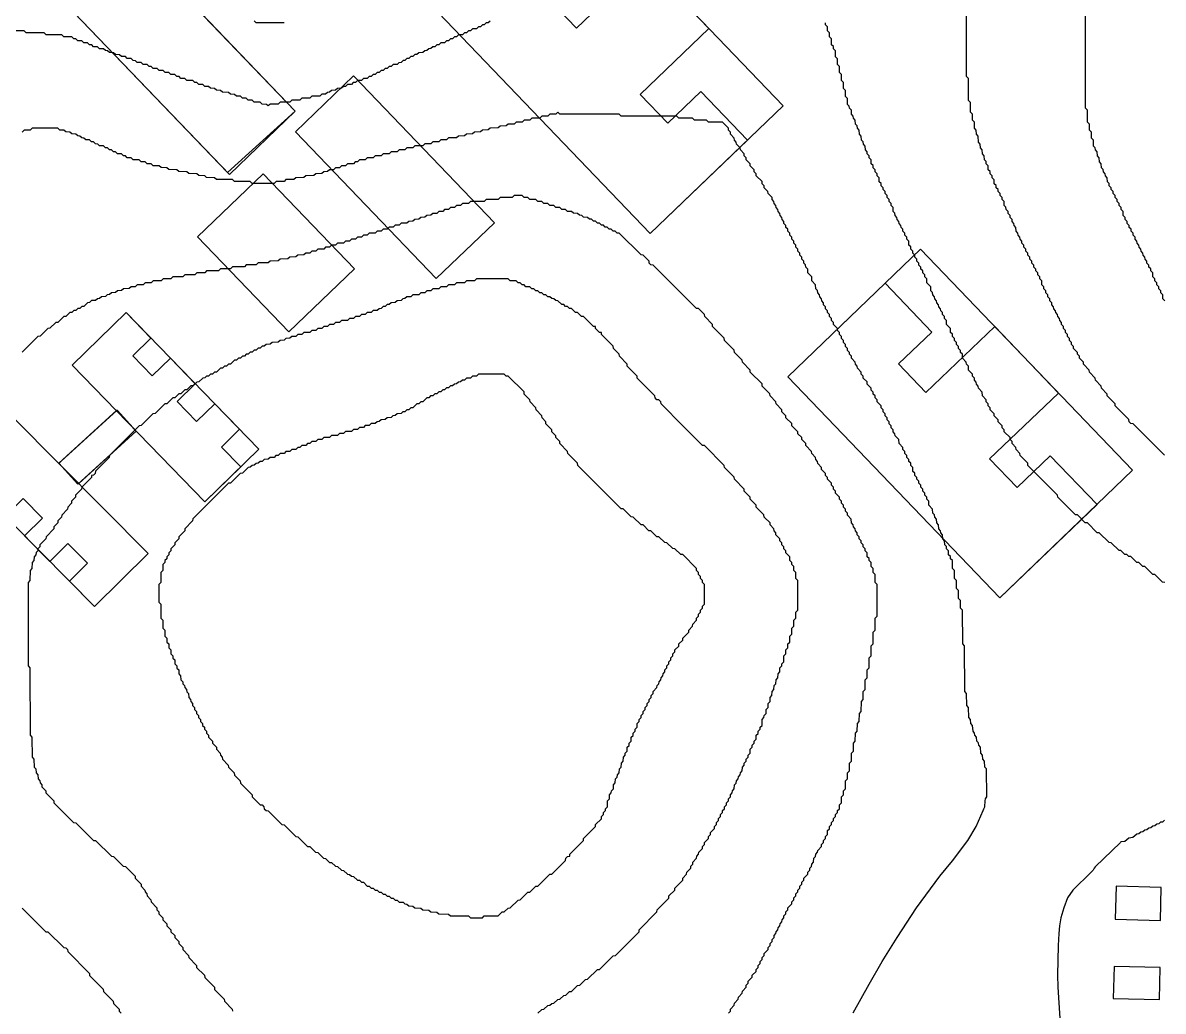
# Model space of a CAD drawing. Header units: millimetres. Extents: x 0 to 600000, y 0 to 540000.
# Drawn here: x 242200 to 385944, y 234607 to 359148 of the extents above; entities that cross this region are included whole.
import ezdxf

# ---------------------------------------------------------------- set-up
doc = ezdxf.new("R2010")
doc.units = ezdxf.units.MM
for name, color, linetype in [('BLDG_BOX_CAMPUS', 5, 'Continuous'), ('BLDG_BOX_RASTER', 1, 'Continuous'), ('BLDG_FOOTPRINT_CAMPUS', 8, 'Continuous'), ('BLDG_FOOTPRINT_RASTER', 12, 'Continuous'), ('CONTOUR_57', 30, 'Continuous'), ('CONTOUR_58', 22, 'Continuous'), ('CONTOUR_59', 22, 'Continuous'), ('CONTOUR_60', 14, 'Continuous'), ('CONTOUR_61', 14, 'Continuous'), ('CONTOUR_62', 12, 'Continuous'), ('CONTOUR_63', 12, 'Continuous')]:
    doc.layers.add(name, color=color, linetype=linetype)

msp = doc.modelspace()

# ---------------------------------------------------------------- linework, layer by layer
at = {"layer": 'BLDG_BOX_CAMPUS'}
for points in [[(294572, 360461, 58658), (321289, 332608, 60805), (338032, 348668, 59461), (311315, 376521, 58182), (294572, 360461, 58658)], [(245572, 363682, 58374), (268252, 340038, 59940), (276551, 347999, 59150), (253872, 371643, 57321), (245572, 363682, 58374)], [(276576, 345425, 59432), (294321, 326926, 61857), (301640, 333947, 61247), (283895, 352446, 58926), (276576, 345425, 59432)], [(272496, 340125, 59903), (264220, 332186, 60630), (275725, 320191, 61927), (284001, 328130, 61386), (272496, 340125, 59903)], [(338617, 314553, 60717), (365334, 286700, 59753), (382077, 302760, 58338), (355360, 330613, 58924), (338617, 314553, 60717)], [(248403, 316003, 61282), (265158, 298795, 62960), (271964, 305422, 62860), (255210, 322630, 61159), (248403, 316003, 61282)], [(257983, 292282, 62781), (241077, 309342, 61282), (234329, 302655, 61252), (251235, 285595, 62422), (257983, 292282, 62781)], [(249136, 300994, 61956), (256480, 307679, 62004), (254070, 310326, 61769), (246727, 303641, 61737), (249136, 300994, 61956)]]:
    msp.add_polyline3d(points, close=True, dxfattribs=at)
at = {"layer": 'BLDG_BOX_RASTER'}
for points in [[(385707, 250207, 60028), (379998, 250356, 60011), (379889, 246182, 60020), (385598, 246033, 60042), (385707, 250207, 60028)], [(385469, 236069, 60070), (385575, 240104, 60061), (379762, 240256, 60029), (379657, 236221, 60033), (385469, 236069, 60070)]]:
    msp.add_polyline3d(points, close=True, dxfattribs=at)
at = {"layer": 'BLDG_FOOTPRINT_CAMPUS'}
for points in [[(276551, 347999, 59150), (254399, 371093, 57359), (245572, 363682, 58374), (268021, 340278, 59921), (276551, 347999, 59150)], [(321289, 332608, 60805), (333558, 344376, 59893), (327674, 350510, 59757), (323488, 346495, 60037), (320027, 350104, 59837), (328687, 358411, 59355), (320660, 366779, 59032), (312000, 358472, 59298), (308539, 362080, 59024), (312725, 366095, 58891), (306841, 372229, 58286), (294572, 360461, 58658), (321289, 332608, 60805)], [(301640, 333947, 61247), (283895, 352446, 58926), (276576, 345425, 59432), (294321, 326926, 61857), (301640, 333947, 61247)], [(284001, 328130, 61386), (272496, 340125, 59903), (264220, 332186, 60630), (275725, 320191, 61927), (284001, 328130, 61386)], [(365334, 286700, 59753), (377602, 298468, 58810), (371718, 304602, 58804), (367533, 300587, 59210), (364071, 304195, 59273), (372731, 312502, 58383), (364705, 320870, 58600), (356045, 312564, 59510), (352583, 316172, 59623), (356769, 320187, 59171), (350885, 326321, 59376), (338617, 314553, 60717), (365334, 286700, 59753)], [(269672, 303189, 62934), (267230, 305697, 62627), (269523, 307929, 62574), (266384, 311154, 62237), (264091, 308921, 62279), (261649, 311429, 62033), (263942, 313661, 61998), (260803, 316886, 61664), (258510, 314653, 61716), (256056, 317174, 61484), (258349, 319406, 61427), (255210, 322630, 61159), (248403, 316003, 61282), (265158, 298795, 62960), (269672, 303189, 62934)], [(257983, 292282, 62781), (241077, 309342, 61282), (236602, 304907, 61267), (239065, 302421, 61445), (236793, 300169, 61418), (239960, 296972, 61646), (242233, 299225, 61686), (244697, 296739, 61888), (242424, 294486, 61843), (245591, 291290, 62075), (247864, 293542, 62127), (250340, 291044, 62307), (248067, 288791, 62222), (251235, 285595, 62422), (257983, 292282, 62781)], [(246739, 303628, 61738), (249248, 301096, 61958), (256476, 307676, 62004), (254078, 310318, 61770), (247045, 303931, 61740), (246739, 303628, 61738)]]:
    msp.add_polyline3d(points, close=True, dxfattribs=at)
at = {"layer": 'BLDG_FOOTPRINT_RASTER'}
for points in [[(379998, 250356, 60011), (379889, 246182, 60020), (385598, 246033, 60042), (385707, 250207, 60028), (379998, 250356, 60011)], [(379762, 240256, 60029), (379657, 236221, 60033), (385469, 236069, 60070), (385575, 240104, 60061), (379762, 240256, 60029)]]:
    msp.add_polyline3d(points, close=True, dxfattribs=at)
at = {"layer": 'CONTOUR_57'}
msp.add_polyline3d([(386147, 324125, 57000), (385912, 324375, 57000), (385893, 324875, 57000), (385655, 325125, 57000), (385644, 325375, 57000), (385406, 325625, 57000), (385394, 325875, 57000), (385156, 326125, 57000), (385144, 326375, 57000), (384906, 326625, 57000), (384875, 326908, 57000), (384658, 327125, 57000), (384641, 327625, 57000), (384403, 327875, 57000), (384375, 328153, 57000), (384153, 328375, 57000), (384142, 328625, 57000), (383903, 328875, 57000), (383892, 329125, 57000), (383653, 329375, 57000), (383642, 329625, 57000), (383403, 329875, 57000), (383392, 330125, 57000), (383153, 330375, 57000), (383142, 330625, 57000), (382903, 330875, 57000), (382892, 331125, 57000), (382653, 331375, 57000), (382642, 331625, 57000), (382403, 331875, 57000), (382392, 332125, 57000), (382152, 332375, 57000), (382142, 332625, 57000), (381902, 332875, 57000), (381892, 333125, 57000), (381653, 333375, 57000), (381642, 333625, 57000), (381403, 333875, 57000), (381392, 334125, 57000), (381153, 334375, 57000), (381143, 334625, 57000), (380905, 334875, 57000), (380890, 335375, 57000), (380651, 335625, 57000), (380641, 335875, 57000), (380401, 336125, 57000), (380391, 336375, 57000), (380152, 336625, 57000), (380142, 336875, 57000), (379902, 337125, 57000), (379892, 337375, 57000), (379653, 337625, 57000), (379642, 337875, 57000), (379403, 338125, 57000), (379393, 338375, 57000), (379154, 338625, 57000), (379125, 338906, 57000), (378906, 339125, 57000), (378891, 339625, 57000), (378652, 339875, 57000), (378642, 340125, 57000), (378404, 340375, 57000), (378375, 340657, 57000), (378157, 340875, 57000), (378142, 341375, 57000), (377906, 341625, 57000), (377891, 342125, 57000), (377656, 342375, 57000), (377641, 342875, 57000), (377404, 343125, 57000), (377375, 343410, 57000), (377160, 343625, 57000), (377141, 344375, 57000), (376908, 344625, 57000), (376891, 345375, 57000), (376658, 345625, 57000), (376642, 346375, 57000), (376410, 346625, 57000), (376391, 348125, 57000), (376159, 348375, 57000), (376145, 363625, 57000)], dxfattribs=at)
at = {"layer": 'CONTOUR_58'}
for points in [[(386125, 304650, 58000), (382144, 308625, 58000), (381875, 308657, 58000), (381657, 308875, 58000), (381625, 309144, 58000), (379900, 310875, 58000), (379875, 311143, 58000), (378900, 312125, 58000), (378889, 312375, 58000), (378149, 313125, 58000), (378139, 313375, 58000), (377399, 314125, 58000), (377389, 314375, 58000), (376650, 315125, 58000), (376625, 315394, 58000), (375901, 316125, 58000), (375890, 316375, 58000), (375401, 316875, 58000), (375390, 317125, 58000), (375148, 317375, 58000), (375139, 317625, 58000), (374651, 318125, 58000), (374640, 318375, 58000), (374399, 318625, 58000), (374389, 318875, 58000), (374148, 319125, 58000), (374139, 319375, 58000), (373898, 319625, 58000), (373889, 319875, 58000), (373647, 320125, 58000), (373639, 320375, 58000), (373397, 320625, 58000), (373389, 320875, 58000), (373147, 321125, 58000), (373139, 321375, 58000), (372897, 321625, 58000), (372888, 321875, 58000), (372647, 322125, 58000), (372638, 322375, 58000), (372397, 322625, 58000), (372388, 322875, 58000), (372147, 323125, 58000), (372138, 323375, 58000), (371897, 323625, 58000), (371888, 323875, 58000), (371647, 324125, 58000), (371638, 324375, 58000), (371397, 324625, 58000), (371388, 324875, 58000), (371147, 325125, 58000), (371139, 325375, 58000), (370897, 325625, 58000), (370889, 325875, 58000), (370649, 326125, 58000), (370637, 326625, 58000), (370395, 326875, 58000), (370388, 327125, 58000), (370146, 327375, 58000), (370138, 327625, 58000), (369896, 327875, 58000), (369888, 328125, 58000), (369646, 328375, 58000), (369638, 328625, 58000), (369396, 328875, 58000), (369388, 329125, 58000), (369146, 329375, 58000), (369138, 329625, 58000), (368896, 329875, 58000), (368888, 330125, 58000), (368647, 330375, 58000), (368638, 330625, 58000), (368397, 330875, 58000), (368388, 331125, 58000), (368147, 331375, 58000), (368139, 331625, 58000), (367897, 331875, 58000), (367889, 332125, 58000), (367648, 332375, 58000), (367625, 332649, 58000), (367399, 332875, 58000), (367387, 333375, 58000), (367146, 333625, 58000), (367138, 333875, 58000), (366897, 334125, 58000), (366888, 334375, 58000), (366647, 334625, 58000), (366639, 334875, 58000), (366398, 335125, 58000), (366389, 335375, 58000), (366148, 335625, 58000), (366125, 335900, 58000), (365900, 336125, 58000), (365887, 336625, 58000), (365647, 336875, 58000), (365639, 337125, 58000), (365398, 337375, 58000), (365389, 337625, 58000), (365148, 337875, 58000), (365140, 338125, 58000), (364899, 338375, 58000), (364875, 338651, 58000), (364651, 338875, 58000), (364638, 339375, 58000), (364398, 339625, 58000), (364390, 339875, 58000), (364150, 340125, 58000), (364125, 340402, 58000), (363902, 340625, 58000), (363889, 341125, 58000), (363650, 341375, 58000), (363625, 341653, 58000), (363403, 341875, 58000), (363390, 342375, 58000), (363152, 342625, 58000), (363140, 343125, 58000), (362903, 343375, 58000), (362890, 343875, 58000), (362654, 344125, 58000), (362639, 344875, 58000), (362402, 345125, 58000), (362390, 345625, 58000), (362154, 345875, 58000), (362140, 346625, 58000), (361904, 346875, 58000), (361890, 347625, 58000), (361656, 347875, 58000), (361639, 349125, 58000), (361406, 349375, 58000), (361388, 352125, 58000), (361154, 352375, 58000), (361146, 352625, 58000), (361136, 368625, 58000)], [(275125, 359148, 58000), (271625, 359147, 58000), (271375, 359385, 58000)]]:
    msp.add_polyline3d(points, dxfattribs=at)
at = {"layer": 'CONTOUR_59'}
for points in [[(301107, 359375, 59000), (300875, 359143, 59000), (300625, 359136, 59000), (300375, 358894, 59000), (300125, 358887, 59000), (299875, 358644, 59000), (299625, 358637, 59000), (299375, 358395, 59000), (298875, 358385, 59000), (298625, 358143, 59000), (298375, 358136, 59000), (298125, 357893, 59000), (297855, 357875, 59000), (297625, 357645, 59000), (297125, 357635, 59000), (296875, 357392, 59000), (296625, 357386, 59000), (296375, 357142, 59000), (296125, 357136, 59000), (295875, 356893, 59000), (295606, 356875, 59000), (295375, 356644, 59000), (294875, 356634, 59000), (294625, 356391, 59000), (294375, 356385, 59000), (294125, 356142, 59000), (293875, 356135, 59000), (293625, 355892, 59000), (293375, 355886, 59000), (293125, 355642, 59000), (292856, 355625, 59000), (292625, 355394, 59000), (292125, 355384, 59000), (291875, 355141, 59000), (291625, 355135, 59000), (291375, 354891, 59000), (291125, 354885, 59000), (290875, 354642, 59000), (290625, 354635, 59000), (290375, 354392, 59000), (290125, 354385, 59000), (289875, 354142, 59000), (289607, 354125, 59000), (289375, 353893, 59000), (288875, 353884, 59000), (288625, 353641, 59000), (288375, 353635, 59000), (288125, 353391, 59000), (287875, 353385, 59000), (287625, 353142, 59000), (287375, 353135, 59000), (287125, 352892, 59000), (286875, 352886, 59000), (286625, 352642, 59000), (286375, 352636, 59000), (286125, 352393, 59000), (285856, 352375, 59000), (285625, 352144, 59000), (285125, 352135, 59000), (284875, 351893, 59000), (284375, 351884, 59000), (284125, 351642, 59000), (283856, 351625, 59000), (283625, 351394, 59000), (283125, 351384, 59000), (282875, 351142, 59000), (282606, 351125, 59000), (282375, 350894, 59000), (281875, 350885, 59000), (281625, 350644, 59000), (281125, 350635, 59000), (280875, 350393, 59000), (280604, 350375, 59000), (280375, 350146, 59000), (279875, 350136, 59000), (279625, 349897, 59000), (278625, 349885, 59000), (278375, 349646, 59000), (277375, 349635, 59000), (277125, 349396, 59000), (276125, 349385, 59000), (275875, 349147, 59000), (274625, 349136, 59000), (274375, 348899, 59000), (273375, 348890, 59000), (273318, 348875, 59000), (273125, 348682, 59000), (272932, 348875, 59000), (272375, 348900, 59000), (272125, 349137, 59000), (271375, 349148, 59000), (271125, 349386, 59000), (270625, 349396, 59000), (270375, 349636, 59000), (269875, 349644, 59000), (269625, 349885, 59000), (269125, 349893, 59000), (268875, 350135, 59000), (268375, 350142, 59000), (268125, 350384, 59000), (267375, 350393, 59000), (267125, 350634, 59000), (266625, 350642, 59000), (266375, 350884, 59000), (265875, 350892, 59000), (265625, 351134, 59000), (265125, 351142, 59000), (264875, 351384, 59000), (264375, 351392, 59000), (264142, 351625, 59000), (263875, 351640, 59000), (263625, 351883, 59000), (262875, 351892, 59000), (262625, 352134, 59000), (262125, 352142, 59000), (261892, 352375, 59000), (261625, 352390, 59000), (261375, 352633, 59000), (260875, 352641, 59000), (260625, 352883, 59000), (260125, 352891, 59000), (259875, 353133, 59000), (259375, 353141, 59000), (259125, 353384, 59000), (258625, 353392, 59000), (258392, 353625, 59000), (258125, 353640, 59000), (257875, 353883, 59000), (257375, 353891, 59000), (257125, 354133, 59000), (256625, 354141, 59000), (256391, 354375, 59000), (256125, 354389, 59000), (255875, 354633, 59000), (255375, 354640, 59000), (255125, 354883, 59000), (254625, 354891, 59000), (254375, 355133, 59000), (253875, 355141, 59000), (253625, 355383, 59000), (253125, 355391, 59000), (252891, 355625, 59000), (252625, 355639, 59000), (252375, 355883, 59000), (251875, 355890, 59000), (251625, 356133, 59000), (251125, 356141, 59000), (250891, 356375, 59000), (250625, 356389, 59000), (250375, 356633, 59000), (249875, 356640, 59000), (249625, 356883, 59000), (249125, 356890, 59000), (248890, 357125, 59000), (248625, 357138, 59000), (248375, 357382, 59000), (247375, 357389, 59000), (247125, 357632, 59000), (245125, 357641, 59000), (244875, 357882, 59000), (242625, 357891, 59000), (242375, 358132, 59000), (240625, 358133, 59000)], [(386144, 288625, 59000), (385875, 288650, 59000), (384893, 289625, 59000), (384625, 289649, 59000), (383625, 290638, 59000), (383375, 290647, 59000), (382875, 291139, 59000), (382625, 291149, 59000), (381875, 291888, 59000), (381625, 291896, 59000), (381375, 292139, 59000), (381125, 292150, 59000), (380625, 292640, 59000), (380375, 292651, 59000), (379393, 293625, 59000), (379125, 293650, 59000), (377893, 294875, 59000), (377625, 294900, 59000), (376393, 296125, 59000), (376125, 296150, 59000), (375125, 297140, 59000), (374875, 297151, 59000), (372651, 299375, 59000), (372625, 299643, 59000), (368902, 303375, 59000), (368875, 303645, 59000), (367902, 304625, 59000), (367890, 304875, 59000), (367401, 305375, 59000), (367390, 305625, 59000), (366901, 306125, 59000), (366890, 306375, 59000), (366647, 306625, 59000), (366638, 306875, 59000), (365901, 307625, 59000), (365890, 307875, 59000), (365648, 308125, 59000), (365639, 308375, 59000), (365149, 308875, 59000), (365139, 309125, 59000), (364649, 309625, 59000), (364625, 309895, 59000), (364150, 310375, 59000), (364140, 310625, 59000), (363898, 310875, 59000), (363889, 311125, 59000), (363647, 311375, 59000), (363638, 311625, 59000), (363152, 312125, 59000), (363137, 312625, 59000), (362649, 313125, 59000), (362639, 313375, 59000), (362398, 313625, 59000), (362389, 313875, 59000), (362147, 314125, 59000), (362139, 314375, 59000), (361897, 314625, 59000), (361888, 314875, 59000), (361402, 315375, 59000), (361387, 315875, 59000), (361146, 316125, 59000), (361125, 316394, 59000), (360651, 316875, 59000), (360637, 317375, 59000), (360396, 317625, 59000), (360388, 317875, 59000), (360146, 318125, 59000), (360138, 318375, 59000), (359896, 318625, 59000), (359888, 318875, 59000), (359647, 319125, 59000), (359638, 319375, 59000), (359397, 319625, 59000), (359375, 319898, 59000), (359148, 320125, 59000), (359136, 320625, 59000), (358650, 321125, 59000), (358637, 321625, 59000), (358395, 321875, 59000), (358388, 322125, 59000), (358146, 322375, 59000), (358138, 322625, 59000), (357896, 322875, 59000), (357888, 323125, 59000), (357646, 323375, 59000), (357638, 323625, 59000), (357396, 323875, 59000), (357388, 324125, 59000), (357146, 324375, 59000), (357138, 324625, 59000), (356897, 324875, 59000), (356875, 325148, 59000), (356648, 325375, 59000), (356636, 325875, 59000), (356150, 326375, 59000), (356137, 326875, 59000), (355895, 327125, 59000), (355888, 327375, 59000), (355646, 327625, 59000), (355638, 327875, 59000), (355396, 328125, 59000), (355388, 328375, 59000), (355146, 328625, 59000), (355138, 328875, 59000), (354896, 329125, 59000), (354888, 329375, 59000), (354646, 329625, 59000), (354638, 329875, 59000), (354397, 330125, 59000), (354388, 330375, 59000), (354147, 330625, 59000), (354125, 330899, 59000), (353899, 331125, 59000), (353887, 331625, 59000), (353645, 331875, 59000), (353638, 332125, 59000), (353396, 332375, 59000), (353388, 332625, 59000), (353146, 332875, 59000), (353138, 333125, 59000), (352896, 333375, 59000), (352888, 333625, 59000), (352647, 333875, 59000), (352638, 334125, 59000), (352397, 334375, 59000), (352389, 334625, 59000), (352148, 334875, 59000), (352125, 335149, 59000), (351899, 335375, 59000), (351887, 335875, 59000), (351646, 336125, 59000), (351638, 336375, 59000), (351397, 336625, 59000), (351388, 336875, 59000), (351147, 337125, 59000), (351139, 337375, 59000), (350897, 337625, 59000), (350889, 337875, 59000), (350648, 338125, 59000), (350639, 338375, 59000), (350399, 338625, 59000), (350375, 338900, 59000), (350150, 339125, 59000), (350138, 339625, 59000), (349897, 339875, 59000), (349889, 340125, 59000), (349648, 340375, 59000), (349640, 340625, 59000), (349399, 340875, 59000), (349375, 341151, 59000), (349151, 341375, 59000), (349138, 341875, 59000), (348898, 342125, 59000), (348890, 342375, 59000), (348650, 342625, 59000), (348625, 342902, 59000), (348402, 343125, 59000), (348389, 343625, 59000), (348149, 343875, 59000), (348125, 344152, 59000), (347902, 344375, 59000), (347889, 344875, 59000), (347651, 345125, 59000), (347639, 345625, 59000), (347399, 345875, 59000), (347375, 346153, 59000), (347153, 346375, 59000), (347139, 346875, 59000), (346900, 347125, 59000), (346875, 347404, 59000), (346654, 347625, 59000), (346640, 348125, 59000), (346402, 348375, 59000), (346375, 348657, 59000), (346157, 348875, 59000), (346140, 349625, 59000), (345904, 349875, 59000), (345889, 350625, 59000), (345653, 350875, 59000), (345639, 351625, 59000), (345403, 351875, 59000), (345389, 352625, 59000), (345153, 352875, 59000), (345139, 353625, 59000), (344902, 353875, 59000), (344888, 354625, 59000), (344652, 354875, 59000), (344638, 355625, 59000), (344399, 355875, 59000), (344375, 356154, 59000), (344154, 356375, 59000), (344138, 357125, 59000), (343901, 357375, 59000), (343889, 357875, 59000), (343651, 358125, 59000), (343638, 358625, 59000), (343399, 358875, 59000), (343375, 359152, 59000)]]:
    msp.add_polyline3d(points, dxfattribs=at)
at = {"layer": 'CONTOUR_60'}
for points in [[(346875, 234413, 60000), (348875, 237995, 60000), (350541, 240875, 60000), (352419, 243875, 60000), (354864, 247625, 60000), (357807, 251625, 60000), (359375, 253552, 60000), (361337, 256125, 60000), (362350, 257875, 60000), (363258, 259875, 60000), (363322, 260125, 60000), (363472, 260375, 60000), (363505, 261125, 60000), (363552, 261375, 60000), (363703, 261625, 60000), (363673, 265125, 60000), (363473, 265375, 60000), (363422, 266125, 60000), (363217, 266375, 60000), (363174, 266875, 60000), (362969, 267125, 60000), (362918, 267875, 60000), (362704, 268125, 60000), (362676, 268375, 60000), (362625, 268465, 60000), (362465, 268625, 60000), (362421, 269125, 60000), (362208, 269375, 60000), (362178, 269625, 60000), (361971, 269875, 60000), (361919, 270625, 60000), (361710, 270875, 60000), (361671, 271375, 60000), (361466, 271625, 60000), (361414, 272875, 60000), (361206, 273125, 60000), (361160, 274625, 60000), (360949, 274875, 60000), (360897, 280625, 60000), (360673, 280875, 60000), (360641, 285125, 60000), (360409, 285375, 60000), (360391, 286375, 60000), (360158, 286625, 60000), (360140, 287625, 60000), (359907, 287875, 60000), (359890, 288875, 60000), (359655, 289125, 60000), (359639, 290125, 60000), (359402, 290375, 60000), (359387, 291375, 60000), (359147, 291625, 60000), (359125, 291900, 60000), (358900, 292125, 60000), (358888, 292625, 60000), (358648, 292875, 60000), (358625, 293151, 60000), (358401, 293375, 60000), (358388, 293875, 60000), (358149, 294125, 60000), (358137, 294625, 60000), (357897, 294875, 60000), (357875, 295150, 60000), (357650, 295375, 60000), (357637, 295875, 60000), (357398, 296125, 60000), (357387, 296625, 60000), (357146, 296875, 60000), (357125, 297147, 60000), (356897, 297375, 60000), (356886, 297875, 60000), (356400, 298375, 60000), (356387, 298875, 60000), (356145, 299125, 60000), (356137, 299375, 60000), (355895, 299625, 60000), (355888, 299875, 60000), (355646, 300125, 60000), (355638, 300375, 60000), (355396, 300625, 60000), (355388, 300875, 60000), (355146, 301125, 60000), (355138, 301375, 60000), (354896, 301625, 60000), (354888, 301875, 60000), (354646, 302125, 60000), (354625, 302397, 60000), (354397, 302625, 60000), (354386, 303125, 60000), (354144, 303375, 60000), (354125, 303644, 60000), (353894, 303875, 60000), (353887, 304125, 60000), (353644, 304375, 60000), (353637, 304625, 60000), (353394, 304875, 60000), (353387, 305125, 60000), (353144, 305375, 60000), (353136, 305625, 60000), (352648, 306125, 60000), (352635, 306625, 60000), (352146, 307125, 60000), (352138, 307375, 60000), (351895, 307625, 60000), (351887, 307875, 60000), (351645, 308125, 60000), (351637, 308375, 60000), (351395, 308625, 60000), (351387, 308875, 60000), (351144, 309125, 60000), (351137, 309375, 60000), (350894, 309625, 60000), (350887, 309875, 60000), (350644, 310125, 60000), (350637, 310375, 60000), (350393, 310625, 60000), (350386, 310875, 60000), (349896, 311375, 60000), (349888, 311625, 60000), (349645, 311875, 60000), (349637, 312125, 60000), (349394, 312375, 60000), (349387, 312625, 60000), (349144, 312875, 60000), (349136, 313125, 60000), (348646, 313625, 60000), (348625, 313892, 60000), (348147, 314375, 60000), (348138, 314625, 60000), (347895, 314875, 60000), (347887, 315125, 60000), (347397, 315625, 60000), (347388, 315875, 60000), (347146, 316125, 60000), (347137, 316375, 60000), (346648, 316875, 60000), (346639, 317125, 60000), (346397, 317375, 60000), (346388, 317625, 60000), (346146, 317875, 60000), (346138, 318125, 60000), (345896, 318375, 60000), (345888, 318625, 60000), (345646, 318875, 60000), (345638, 319125, 60000), (345396, 319375, 60000), (345388, 319625, 60000), (345145, 319875, 60000), (345138, 320125, 60000), (344895, 320375, 60000), (344887, 320625, 60000), (344398, 321125, 60000), (344389, 321375, 60000), (344147, 321625, 60000), (344138, 321875, 60000), (343896, 322125, 60000), (343888, 322375, 60000), (343646, 322625, 60000), (343638, 322875, 60000), (343396, 323125, 60000), (343388, 323375, 60000), (343146, 323625, 60000), (343138, 323875, 60000), (342896, 324125, 60000), (342888, 324375, 60000), (342646, 324625, 60000), (342638, 324875, 60000), (342397, 325125, 60000), (342375, 325398, 60000), (342148, 325625, 60000), (342136, 326125, 60000), (341649, 326625, 60000), (341636, 327125, 60000), (341150, 327625, 60000), (341137, 328125, 60000), (340895, 328375, 60000), (340875, 328645, 60000), (340645, 328875, 60000), (340638, 329125, 60000), (340396, 329375, 60000), (340388, 329625, 60000), (340146, 329875, 60000), (340138, 330125, 60000), (339896, 330375, 60000), (339888, 330625, 60000), (339646, 330875, 60000), (339638, 331125, 60000), (339396, 331375, 60000), (339388, 331625, 60000), (339146, 331875, 60000), (339138, 332125, 60000), (338896, 332375, 60000), (338888, 332625, 60000), (338646, 332875, 60000), (338638, 333125, 60000), (338396, 333375, 60000), (338388, 333625, 60000), (338146, 333875, 60000), (338138, 334125, 60000), (337896, 334375, 60000), (337888, 334625, 60000), (337646, 334875, 60000), (337638, 335125, 60000), (337395, 335375, 60000), (337388, 335625, 60000), (337145, 335875, 60000), (337138, 336125, 60000), (336895, 336375, 60000), (336887, 336625, 60000), (336644, 336875, 60000), (336637, 337125, 60000), (336147, 337625, 60000), (336125, 337893, 60000), (335648, 338375, 60000), (335638, 338625, 60000), (335395, 338875, 60000), (335375, 339142, 60000), (334649, 339875, 60000), (334639, 340125, 60000), (334396, 340375, 60000), (334388, 340625, 60000), (333898, 341125, 60000), (333875, 341394, 60000), (333399, 341875, 60000), (333389, 342125, 60000), (333146, 342375, 60000), (333138, 342625, 60000), (332647, 343125, 60000), (332638, 343375, 60000), (332147, 343875, 60000), (332138, 344125, 60000), (331895, 344375, 60000), (331887, 344625, 60000), (331395, 345125, 60000), (331387, 345375, 60000), (331142, 345625, 60000), (331135, 345875, 60000), (330386, 346625, 60000), (328625, 346647, 60000), (328375, 346886, 60000), (326875, 346900, 60000), (326625, 347137, 60000), (324875, 347152, 60000), (324625, 347387, 60000), (317625, 347404, 60000), (317375, 347638, 60000), (309875, 347646, 60000), (309625, 347883, 60000), (309375, 347644, 60000), (308625, 347635, 60000), (308375, 347396, 60000), (307625, 347386, 60000), (307375, 347147, 60000), (306375, 347135, 60000), (306125, 346896, 60000), (305375, 346886, 60000), (305125, 346647, 60000), (304375, 346636, 60000), (304125, 346397, 60000), (303375, 346386, 60000), (303125, 346147, 60000), (302375, 346136, 60000), (302125, 345897, 60000), (301125, 345885, 60000), (300875, 345646, 60000), (300125, 345635, 60000), (299875, 345396, 60000), (299125, 345385, 60000), (298875, 345146, 60000), (298125, 345135, 60000), (297875, 344895, 60000), (297125, 344885, 60000), (296875, 344646, 60000), (295875, 344634, 60000), (295625, 344394, 60000), (294875, 344384, 60000), (294625, 344144, 60000), (293875, 344134, 60000), (293625, 343894, 60000), (292875, 343884, 60000), (292625, 343644, 60000), (291625, 343634, 60000), (291375, 343393, 60000), (290625, 343384, 60000), (290375, 343143, 60000), (289625, 343134, 60000), (289375, 342892, 60000), (288625, 342884, 60000), (288375, 342642, 60000), (287625, 342633, 60000), (287375, 342392, 60000), (286625, 342383, 60000), (286375, 342142, 60000), (285625, 342133, 60000), (285375, 341891, 60000), (284625, 341883, 60000), (284375, 341640, 60000), (284107, 341625, 60000), (283875, 341393, 60000), (283125, 341383, 60000), (282875, 341141, 60000), (282375, 341134, 60000), (282125, 340892, 60000), (281625, 340884, 60000), (281375, 340642, 60000), (280875, 340634, 60000), (280625, 340393, 60000), (280125, 340385, 60000), (279875, 340144, 60000), (279125, 340134, 60000), (278875, 339894, 60000), (277875, 339884, 60000), (277625, 339644, 60000), (276625, 339634, 60000), (276375, 339394, 60000), (275375, 339385, 60000), (275125, 339145, 60000), (274125, 339135, 60000), (273875, 338897, 60000), (273625, 338891, 60000), (271125, 338897, 60000), (270875, 339135, 60000), (268875, 339146, 60000), (268625, 339385, 60000), (266625, 339397, 60000), (266375, 339635, 60000), (265375, 339646, 60000), (265125, 339885, 60000), (264375, 339895, 60000), (264125, 340135, 60000), (263125, 340145, 60000), (262875, 340385, 60000), (261875, 340396, 60000), (261625, 340635, 60000), (260625, 340646, 60000), (260375, 340886, 60000), (259625, 340896, 60000), (259375, 341136, 60000), (258625, 341147, 60000), (258375, 341386, 60000), (257875, 341396, 60000), (257625, 341636, 60000), (257125, 341645, 60000), (256875, 341885, 60000), (256125, 341897, 60000), (255875, 342137, 60000), (255375, 342147, 60000), (255147, 342375, 60000), (254875, 342394, 60000), (254625, 342636, 60000), (254125, 342646, 60000), (253896, 342875, 60000), (253625, 342895, 60000), (253375, 343137, 60000), (253125, 343144, 60000), (252875, 343386, 60000), (252625, 343392, 60000), (252375, 343635, 60000), (251875, 343645, 60000), (251645, 343875, 60000), (251375, 343893, 60000), (251125, 344136, 60000), (250875, 344142, 60000), (250625, 344384, 60000), (250125, 344394, 60000), (249894, 344625, 60000), (249625, 344642, 60000), (249375, 344885, 60000), (249125, 344890, 60000), (248875, 345133, 60000), (248375, 345141, 60000), (248125, 345383, 60000), (247625, 345391, 60000), (247375, 345633, 60000), (246875, 345639, 60000), (246625, 345882, 60000), (243375, 345882, 60000), (243125, 345640, 60000), (242375, 345632, 60000), (242125, 345388, 60000)], [(386125, 258664, 60000), (385875, 258440, 60000), (385625, 258416, 60000), (385375, 258194, 60000), (385125, 258168, 60000), (384875, 257947, 60000), (384625, 257920, 60000), (384375, 257701, 60000), (384125, 257672, 60000), (383875, 257454, 60000), (383625, 257424, 60000), (383375, 257207, 60000), (383125, 257176, 60000), (382875, 256959, 60000), (382625, 256927, 60000), (382125, 256486, 60000), (381625, 256427, 60000), (381125, 255991, 60000), (380625, 255928, 60000), (380544, 255875, 60000), (377375, 252805, 60000), (377224, 252625, 60000), (377101, 252375, 60000), (376875, 252131, 60000), (374555, 249875, 60000), (373863, 248875, 60000), (373435, 247625, 60000), (373053, 246375, 60000), (372889, 245375, 60000), (372779, 244375, 60000), (372692, 242875, 60000), (372628, 239125, 60000), (372678, 237625, 60000), (372995, 232375, 60000)]]:
    msp.add_polyline3d(points, dxfattribs=at)
at = {"layer": 'CONTOUR_61'}
for points in [[(331147, 234375, 61000), (331390, 234625, 61000), (331400, 234875, 61000), (331875, 235355, 61000), (331899, 235625, 61000), (332389, 236125, 61000), (332398, 236375, 61000), (332888, 236875, 61000), (332898, 237125, 61000), (333388, 237625, 61000), (333396, 237875, 61000), (333639, 238125, 61000), (333648, 238375, 61000), (334138, 238875, 61000), (334147, 239125, 61000), (334637, 239625, 61000), (334645, 239875, 61000), (334887, 240125, 61000), (334895, 240375, 61000), (335138, 240625, 61000), (335146, 240875, 61000), (335388, 241125, 61000), (335396, 241375, 61000), (335639, 241625, 61000), (335648, 241875, 61000), (336137, 242375, 61000), (336145, 242625, 61000), (336387, 242875, 61000), (336395, 243125, 61000), (336638, 243375, 61000), (336645, 243625, 61000), (336888, 243875, 61000), (336895, 244125, 61000), (337138, 244375, 61000), (337146, 244625, 61000), (337388, 244875, 61000), (337396, 245125, 61000), (337638, 245375, 61000), (337646, 245625, 61000), (337888, 245875, 61000), (337896, 246125, 61000), (338138, 246375, 61000), (338146, 246625, 61000), (338388, 246875, 61000), (338397, 247125, 61000), (338639, 247375, 61000), (338648, 247625, 61000), (339137, 248125, 61000), (339145, 248375, 61000), (339387, 248625, 61000), (339395, 248875, 61000), (339638, 249125, 61000), (339646, 249375, 61000), (339888, 249625, 61000), (339896, 249875, 61000), (340138, 250125, 61000), (340146, 250375, 61000), (340388, 250625, 61000), (340396, 250875, 61000), (340639, 251125, 61000), (340648, 251375, 61000), (341137, 251875, 61000), (341145, 252125, 61000), (341387, 252375, 61000), (341395, 252625, 61000), (341625, 252855, 61000), (341645, 253125, 61000), (341886, 253375, 61000), (341898, 253875, 61000), (342125, 254102, 61000), (342147, 254375, 61000), (342389, 254625, 61000), (342398, 254875, 61000), (342887, 255375, 61000), (342895, 255625, 61000), (343137, 255875, 61000), (343145, 256125, 61000), (343375, 256355, 61000), (343395, 256625, 61000), (343636, 256875, 61000), (343648, 257375, 61000), (343875, 257602, 61000), (343896, 257875, 61000), (344138, 258125, 61000), (344146, 258375, 61000), (344388, 258625, 61000), (344396, 258875, 61000), (344637, 259125, 61000), (344645, 259375, 61000), (344887, 259625, 61000), (344894, 259875, 61000), (345136, 260125, 61000), (345145, 260625, 61000), (345386, 260875, 61000), (345398, 261625, 61000), (345637, 261875, 61000), (345646, 262375, 61000), (345886, 262625, 61000), (345899, 263625, 61000), (346137, 263875, 61000), (346148, 264625, 61000), (346386, 264875, 61000), (346399, 265875, 61000), (346637, 266125, 61000), (346649, 267125, 61000), (346887, 267375, 61000), (346899, 268375, 61000), (347137, 268625, 61000), (347149, 269625, 61000), (347387, 269875, 61000), (347399, 270875, 61000), (347636, 271125, 61000), (347648, 272125, 61000), (347886, 272375, 61000), (347898, 273625, 61000), (348136, 273875, 61000), (348147, 274875, 61000), (348385, 275125, 61000), (348397, 276375, 61000), (348635, 276625, 61000), (348646, 277625, 61000), (348885, 277875, 61000), (348895, 279125, 61000), (349134, 279375, 61000), (349144, 280625, 61000), (349384, 280875, 61000), (349394, 282375, 61000), (349634, 282625, 61000), (349642, 284125, 61000), (349883, 284375, 61000), (349882, 288375, 61000), (349639, 288625, 61000), (349632, 289625, 61000), (349388, 289875, 61000), (349382, 290375, 61000), (349139, 290625, 61000), (349132, 291125, 61000), (348888, 291375, 61000), (348875, 291640, 61000), (348640, 291875, 61000), (348633, 292375, 61000), (348388, 292625, 61000), (348383, 292875, 61000), (348139, 293125, 61000), (348134, 293375, 61000), (347889, 293625, 61000), (347884, 293875, 61000), (347640, 294125, 61000), (347634, 294375, 61000), (347390, 294625, 61000), (347384, 294875, 61000), (347140, 295125, 61000), (347134, 295375, 61000), (346890, 295625, 61000), (346875, 295891, 61000), (346641, 296125, 61000), (346633, 296625, 61000), (346141, 297125, 61000), (346135, 297375, 61000), (345890, 297625, 61000), (345884, 297875, 61000), (345640, 298125, 61000), (345634, 298375, 61000), (345390, 298625, 61000), (345384, 298875, 61000), (345140, 299125, 61000), (345134, 299375, 61000), (344642, 299875, 61000), (344635, 300125, 61000), (344391, 300375, 61000), (344385, 300625, 61000), (344140, 300875, 61000), (344134, 301125, 61000), (343642, 301625, 61000), (343635, 301875, 61000), (343390, 302125, 61000), (343384, 302375, 61000), (342892, 302875, 61000), (342885, 303125, 61000), (342392, 303625, 61000), (342385, 303875, 61000), (342141, 304125, 61000), (342134, 304375, 61000), (341642, 304875, 61000), (341625, 305138, 61000), (340893, 305875, 61000), (340885, 306125, 61000), (340393, 306625, 61000), (340385, 306875, 61000), (339892, 307375, 61000), (339885, 307625, 61000), (339143, 308375, 61000), (339125, 308639, 61000), (338394, 309375, 61000), (338386, 309625, 61000), (337893, 310125, 61000), (337886, 310375, 61000), (337144, 311125, 61000), (337136, 311375, 61000), (336394, 312125, 61000), (336375, 312389, 61000), (335395, 313375, 61000), (335375, 313640, 61000), (333897, 315125, 61000), (333887, 315375, 61000), (332897, 316375, 61000), (332875, 316641, 61000), (331897, 317625, 61000), (331875, 317891, 61000), (330648, 319125, 61000), (330625, 319392, 61000), (329149, 320875, 61000), (329138, 321125, 61000), (328148, 322125, 61000), (328125, 322391, 61000), (327375, 323138, 61000), (327125, 323149, 61000), (321644, 328625, 61000), (321375, 328658, 61000), (321158, 328875, 61000), (321141, 329125, 61000), (320393, 329875, 61000), (320125, 329900, 61000), (317390, 332625, 61000), (317125, 332643, 61000), (316875, 332886, 61000), (316625, 332894, 61000), (316375, 333137, 61000), (316125, 333144, 61000), (315875, 333387, 61000), (315625, 333394, 61000), (315375, 333637, 61000), (315125, 333644, 61000), (314875, 333887, 61000), (314625, 333894, 61000), (314375, 334137, 61000), (314125, 334143, 61000), (313875, 334386, 61000), (313625, 334393, 61000), (313375, 334635, 61000), (312875, 334645, 61000), (312645, 334875, 61000), (312375, 334892, 61000), (312125, 335135, 61000), (311625, 335143, 61000), (311375, 335385, 61000), (310875, 335393, 61000), (310625, 335635, 61000), (310125, 335643, 61000), (309875, 335885, 61000), (309375, 335893, 61000), (309125, 336134, 61000), (308625, 336142, 61000), (308375, 336384, 61000), (307875, 336391, 61000), (307625, 336633, 61000), (307125, 336640, 61000), (306875, 336883, 61000), (306125, 336890, 61000), (305875, 337132, 61000), (305375, 337138, 61000), (305125, 337381, 61000), (304125, 337381, 61000), (303875, 337139, 61000), (302375, 337132, 61000), (302125, 336889, 61000), (300625, 336882, 61000), (300375, 336639, 61000), (298625, 336631, 61000), (298375, 336388, 61000), (297625, 336382, 61000), (297375, 336138, 61000), (296875, 336132, 61000), (296625, 335889, 61000), (296125, 335882, 61000), (295875, 335639, 61000), (295375, 335632, 61000), (295125, 335389, 61000), (294625, 335383, 61000), (294375, 335139, 61000), (293875, 335133, 61000), (293625, 334890, 61000), (293125, 334883, 61000), (292875, 334640, 61000), (292375, 334633, 61000), (292125, 334390, 61000), (291625, 334383, 61000), (291375, 334140, 61000), (290875, 334133, 61000), (290625, 333891, 61000), (289875, 333883, 61000), (289625, 333640, 61000), (289125, 333633, 61000), (288875, 333390, 61000), (288375, 333383, 61000), (288125, 333140, 61000), (287625, 333133, 61000), (287375, 332891, 61000), (286875, 332883, 61000), (286625, 332641, 61000), (285875, 332633, 61000), (285625, 332390, 61000), (285125, 332383, 61000), (284875, 332140, 61000), (284375, 332133, 61000), (284125, 331891, 61000), (283625, 331883, 61000), (283375, 331641, 61000), (282875, 331634, 61000), (282625, 331392, 61000), (281875, 331383, 61000), (281625, 331141, 61000), (281125, 331133, 61000), (280875, 330891, 61000), (280375, 330884, 61000), (280125, 330642, 61000), (279375, 330633, 61000), (279125, 330391, 61000), (278625, 330384, 61000), (278375, 330142, 61000), (277875, 330134, 61000), (277625, 329893, 61000), (276875, 329884, 61000), (276625, 329643, 61000), (275875, 329634, 61000), (275625, 329394, 61000), (274625, 329384, 61000), (274375, 329144, 61000), (273375, 329134, 61000), (273125, 328894, 61000), (271875, 328884, 61000), (271625, 328644, 61000), (270375, 328634, 61000), (270125, 328395, 61000), (268625, 328384, 61000), (268375, 328145, 61000), (267125, 328135, 61000), (266875, 327896, 61000), (265375, 327885, 61000), (265125, 327646, 61000), (264125, 327636, 61000), (263875, 327397, 61000), (262625, 327386, 61000), (262375, 327148, 61000), (261125, 327136, 61000), (260875, 326898, 61000), (259875, 326886, 61000), (259625, 326649, 61000), (258625, 326636, 61000), (258375, 326398, 61000), (257625, 326387, 61000), (257375, 326149, 61000), (256625, 326137, 61000), (256375, 325899, 61000), (255875, 325888, 61000), (255625, 325651, 61000), (254875, 325637, 61000), (254625, 325399, 61000), (254125, 325388, 61000), (253875, 325149, 61000), (253375, 325138, 61000), (253125, 324898, 61000), (252849, 324875, 61000), (252625, 324651, 61000), (252125, 324638, 61000), (251875, 324399, 61000), (251599, 324375, 61000), (251375, 324151, 61000), (250875, 324138, 61000), (250625, 323898, 61000), (250354, 323875, 61000), (249875, 323403, 61000), (249625, 323391, 61000), (249375, 323151, 61000), (249125, 323141, 61000), (248875, 322900, 61000), (248625, 322891, 61000), (248375, 322649, 61000), (248125, 322640, 61000), (247625, 322152, 61000), (247354, 322125, 61000), (246625, 321404, 61000), (246353, 321375, 61000), (245625, 320654, 61000), (245353, 320625, 61000), (244375, 319655, 61000), (244103, 319625, 61000), (242125, 317657, 61000)], [(242125, 247607, 61000), (245111, 244625, 61000), (245375, 244605, 61000), (247358, 242625, 61000), (247625, 242595, 61000), (247845, 242375, 61000), (247875, 242107, 61000), (250597, 239375, 61000), (250625, 239104, 61000), (252342, 237375, 61000), (252375, 237100, 61000), (253585, 235875, 61000), (253625, 235594, 61000), (254329, 234875, 61000), (254348, 234625, 61000), (254582, 234375, 61000)]]:
    msp.add_polyline3d(points, dxfattribs=at)
at = {"layer": 'CONTOUR_62'}
msp.add_polyline3d([(307125, 234353, 62000), (307625, 234839, 62000), (307875, 234854, 62000), (308375, 235340, 62000), (308625, 235354, 62000), (308875, 235594, 62000), (309125, 235607, 62000), (309625, 236093, 62000), (309875, 236107, 62000), (310375, 236594, 62000), (310649, 236625, 62000), (311125, 237096, 62000), (311375, 237108, 62000), (312125, 237845, 62000), (312397, 237875, 62000), (313125, 238597, 62000), (313396, 238625, 62000), (314625, 239847, 62000), (314895, 239875, 62000), (316625, 241598, 62000), (316894, 241625, 62000), (319875, 244607, 62000), (319900, 244875, 62000), (322125, 247108, 62000), (322149, 247375, 62000), (323625, 248858, 62000), (323647, 249125, 62000), (324388, 249875, 62000), (324398, 250125, 62000), (325387, 251125, 62000), (325396, 251375, 62000), (325875, 251858, 62000), (325896, 252125, 62000), (326387, 252625, 62000), (326395, 252875, 62000), (326638, 253125, 62000), (326647, 253375, 62000), (327137, 253875, 62000), (327145, 254125, 62000), (327388, 254375, 62000), (327397, 254625, 62000), (327887, 255125, 62000), (327895, 255375, 62000), (328138, 255625, 62000), (328147, 255875, 62000), (328637, 256375, 62000), (328645, 256625, 62000), (328888, 256875, 62000), (328896, 257125, 62000), (329386, 257625, 62000), (329394, 257875, 62000), (329637, 258125, 62000), (329644, 258375, 62000), (329887, 258625, 62000), (329895, 258875, 62000), (330137, 259125, 62000), (330145, 259375, 62000), (330387, 259625, 62000), (330395, 259875, 62000), (330637, 260125, 62000), (330645, 260375, 62000), (330887, 260625, 62000), (330895, 260875, 62000), (331137, 261125, 62000), (331145, 261375, 62000), (331387, 261625, 62000), (331394, 261875, 62000), (331625, 262106, 62000), (331644, 262375, 62000), (331886, 262625, 62000), (331897, 263125, 62000), (332125, 263353, 62000), (332145, 263625, 62000), (332387, 263875, 62000), (332395, 264125, 62000), (332637, 264375, 62000), (332644, 264625, 62000), (332886, 264875, 62000), (332897, 265375, 62000), (333125, 265603, 62000), (333145, 265875, 62000), (333387, 266125, 62000), (333394, 266375, 62000), (333637, 266625, 62000), (333643, 266875, 62000), (333885, 267125, 62000), (333896, 267625, 62000), (334125, 267854, 62000), (334144, 268125, 62000), (334386, 268375, 62000), (334393, 268625, 62000), (334635, 268875, 62000), (334645, 269375, 62000), (334875, 269605, 62000), (334893, 269875, 62000), (335136, 270125, 62000), (335142, 270375, 62000), (335384, 270625, 62000), (335396, 271375, 62000), (335625, 271604, 62000), (335643, 271875, 62000), (335885, 272125, 62000), (335894, 272625, 62000), (336135, 272875, 62000), (336144, 273375, 62000), (336385, 273625, 62000), (336394, 274125, 62000), (336635, 274375, 62000), (336644, 274875, 62000), (336885, 275125, 62000), (336893, 275625, 62000), (337135, 275875, 62000), (337143, 276375, 62000), (337385, 276625, 62000), (337393, 277125, 62000), (337635, 277375, 62000), (337643, 277875, 62000), (337875, 278107, 62000), (337891, 278375, 62000), (338133, 278625, 62000), (338143, 279375, 62000), (338384, 279625, 62000), (338392, 280125, 62000), (338634, 280375, 62000), (338641, 280875, 62000), (338883, 281125, 62000), (338891, 281875, 62000), (339133, 282125, 62000), (339141, 282875, 62000), (339383, 283125, 62000), (339390, 283875, 62000), (339632, 284125, 62000), (339639, 284875, 62000), (339882, 285125, 62000), (339881, 288875, 62000), (339637, 289125, 62000), (339631, 289875, 62000), (339387, 290125, 62000), (339381, 290625, 62000), (339137, 290875, 62000), (339125, 291138, 62000), (338888, 291375, 62000), (338881, 291875, 62000), (338389, 292375, 62000), (338383, 292625, 62000), (338138, 292875, 62000), (338133, 293125, 62000), (337888, 293375, 62000), (337883, 293625, 62000), (337638, 293875, 62000), (337633, 294125, 62000), (337139, 294625, 62000), (337134, 294875, 62000), (336888, 295125, 62000), (336883, 295375, 62000), (336389, 295875, 62000), (336383, 296125, 62000), (335640, 296875, 62000), (335625, 297136, 62000), (334641, 298125, 62000), (334634, 298375, 62000), (333891, 299125, 62000), (333884, 299375, 62000), (333141, 300125, 62000), (333125, 300387, 62000), (331891, 301625, 62000), (331875, 301887, 62000), (330642, 303125, 62000), (330625, 303387, 62000), (328138, 305875, 62000), (327875, 305893, 62000), (325390, 308375, 62000), (322645, 311125, 62000), (322636, 311375, 62000), (322389, 311625, 62000), (322125, 311650, 62000), (321900, 311875, 62000), (321875, 312140, 62000), (319645, 314375, 62000), (319625, 314640, 62000), (318395, 315875, 62000), (318386, 316125, 62000), (317394, 317125, 62000), (317386, 317375, 62000), (316643, 318125, 62000), (316625, 318388, 62000), (315141, 319875, 62000), (315125, 320134, 62000), (314875, 320142, 62000), (314392, 320625, 62000), (314375, 320884, 62000), (314125, 320891, 62000), (312875, 322134, 62000), (312625, 322140, 62000), (312137, 322625, 62000), (311875, 322641, 62000), (311375, 323134, 62000), (311125, 323140, 62000), (310875, 323384, 62000), (310625, 323390, 62000), (310375, 323635, 62000), (310125, 323642, 62000), (309625, 324134, 62000), (309375, 324140, 62000), (309125, 324384, 62000), (308875, 324390, 62000), (308625, 324634, 62000), (308375, 324640, 62000), (308125, 324884, 62000), (307875, 324890, 62000), (307625, 325134, 62000), (307375, 325140, 62000), (307125, 325384, 62000), (306875, 325389, 62000), (306625, 325634, 62000), (306375, 325639, 62000), (306125, 325883, 62000), (305625, 325890, 62000), (305390, 326125, 62000), (305125, 326139, 62000), (304875, 326383, 62000), (304625, 326387, 62000), (304375, 326632, 62000), (303625, 326638, 62000), (303375, 326881, 62000), (299375, 326882, 62000), (299125, 326639, 62000), (298125, 326632, 62000), (297875, 326390, 62000), (296875, 326382, 62000), (296625, 326139, 62000), (295875, 326132, 62000), (295625, 325890, 62000), (294875, 325882, 62000), (294625, 325640, 62000), (293875, 325632, 62000), (293625, 325389, 62000), (293125, 325383, 62000), (292875, 325140, 62000), (292375, 325133, 62000), (292125, 324890, 62000), (291375, 324882, 62000), (291125, 324639, 62000), (290625, 324632, 62000), (290375, 324389, 62000), (290110, 324375, 62000), (289875, 324140, 62000), (289375, 324133, 62000), (289125, 323890, 62000), (288625, 323883, 62000), (288375, 323639, 62000), (288125, 323634, 62000), (287875, 323390, 62000), (287625, 323384, 62000), (287375, 323141, 62000), (287108, 323125, 62000), (286875, 322892, 62000), (286375, 322884, 62000), (286125, 322642, 62000), (285625, 322634, 62000), (285375, 322391, 62000), (284875, 322384, 62000), (284625, 322141, 62000), (284125, 322134, 62000), (283875, 321892, 62000), (283375, 321884, 62000), (283125, 321642, 62000), (282375, 321633, 62000), (282125, 321391, 62000), (281625, 321383, 62000), (281375, 321141, 62000), (280875, 321134, 62000), (280625, 320891, 62000), (280125, 320884, 62000), (279875, 320641, 62000), (279375, 320634, 62000), (279125, 320392, 62000), (278625, 320384, 62000), (278375, 320142, 62000), (277625, 320133, 62000), (277375, 319891, 62000), (276875, 319884, 62000), (276625, 319641, 62000), (276125, 319634, 62000), (275875, 319392, 62000), (275375, 319384, 62000), (275125, 319142, 62000), (274625, 319134, 62000), (274375, 318892, 62000), (273625, 318883, 62000), (273375, 318641, 62000), (272875, 318633, 62000), (272625, 318390, 62000), (272375, 318384, 62000), (272125, 318141, 62000), (271875, 318135, 62000), (271625, 317891, 62000), (271375, 317885, 62000), (271125, 317642, 62000), (270875, 317635, 62000), (270625, 317392, 62000), (270375, 317385, 62000), (270125, 317142, 62000), (269875, 317136, 62000), (269625, 316892, 62000), (269375, 316886, 62000), (269125, 316642, 62000), (268875, 316635, 62000), (268375, 316145, 62000), (268125, 316137, 62000), (267875, 315894, 62000), (267625, 315887, 62000), (267375, 315643, 62000), (267125, 315636, 62000), (266625, 315146, 62000), (266375, 315138, 62000), (266125, 314895, 62000), (265875, 314887, 62000), (265625, 314644, 62000), (265375, 314637, 62000), (265125, 314394, 62000), (264875, 314386, 62000), (264375, 313896, 62000), (264125, 313887, 62000), (263625, 313397, 62000), (263375, 313388, 62000), (262875, 312897, 62000), (262625, 312888, 62000), (262125, 312397, 62000), (261875, 312388, 62000), (261375, 311897, 62000), (261108, 311875, 62000), (260375, 311148, 62000), (260108, 311125, 62000), (258875, 309900, 62000), (258607, 309875, 62000), (257125, 308400, 62000), (256857, 308375, 62000), (253125, 304644, 62000), (253097, 304375, 62000), (251375, 302646, 62000), (251342, 302375, 62000), (251125, 302158, 62000), (250860, 302125, 62000), (250848, 301875, 62000), (249625, 300645, 62000), (249598, 300375, 62000), (248859, 299625, 62000), (248848, 299375, 62000), (248359, 298875, 62000), (248347, 298625, 62000), (247858, 298125, 62000), (247846, 297875, 62000), (247109, 297125, 62000), (247097, 296875, 62000), (246608, 296375, 62000), (246596, 296125, 62000), (246108, 295625, 62000), (246095, 295375, 62000), (245125, 294395, 62000), (245099, 294125, 62000), (244362, 293375, 62000), (244353, 293125, 62000), (244111, 292875, 62000), (244103, 292625, 62000), (243875, 292397, 62000), (243854, 292125, 62000), (243613, 291875, 62000), (243602, 291375, 62000), (243363, 291125, 62000), (243350, 290375, 62000), (243113, 290125, 62000), (243099, 288875, 62000), (242863, 288625, 62000), (242861, 278125, 62000), (243094, 277875, 62000), (243114, 269375, 62000), (243351, 269125, 62000), (243366, 266625, 62000), (243605, 266375, 62000), (243616, 265375, 62000), (243857, 265125, 62000), (243866, 264625, 62000), (244108, 264375, 62000), (244116, 263875, 62000), (244360, 263625, 62000), (244375, 263360, 62000), (244610, 263125, 62000), (244616, 262875, 62000), (245108, 262375, 62000), (245115, 262125, 62000), (246107, 261125, 62000), (246125, 260862, 62000), (248610, 258375, 62000), (248875, 258354, 62000), (251109, 256125, 62000), (251375, 256103, 62000), (253359, 254125, 62000), (253625, 254102, 62000), (254857, 252875, 62000), (255125, 252849, 62000), (256348, 251625, 62000), (256360, 251375, 62000), (257100, 250625, 62000), (257111, 250375, 62000), (257601, 249875, 62000), (257611, 249625, 62000), (257854, 249375, 62000), (257863, 249125, 62000), (258354, 248625, 62000), (258363, 248375, 62000), (259102, 247625, 62000), (259112, 247375, 62000), (259355, 247125, 62000), (259363, 246875, 62000), (259855, 246375, 62000), (259863, 246125, 62000), (260355, 245625, 62000), (260375, 245359, 62000), (260855, 244875, 62000), (260863, 244625, 62000), (261355, 244125, 62000), (261363, 243875, 62000), (261855, 243375, 62000), (261864, 243125, 62000), (262356, 242625, 62000), (262364, 242375, 62000), (263105, 241625, 62000), (263114, 241375, 62000), (264104, 240375, 62000), (264113, 240125, 62000), (265103, 239125, 62000), (265125, 238859, 62000), (266352, 237625, 62000), (266375, 237358, 62000), (267600, 236125, 62000), (267611, 235875, 62000), (268599, 234875, 62000), (268625, 234606, 62000)], dxfattribs=at)
at = {"layer": 'CONTOUR_63'}
msp.add_polyline3d([(298625, 246365, 63000), (300125, 246366, 63000), (300375, 246606, 63000), (302125, 246618, 63000), (302625, 247109, 63000), (302875, 247116, 63000), (303375, 247608, 63000), (303638, 247625, 63000), (304625, 248606, 63000), (304890, 248625, 63000), (305875, 249605, 63000), (306125, 249613, 63000), (306875, 250355, 63000), (307139, 250375, 63000), (308625, 251855, 63000), (308889, 251875, 63000), (310625, 253610, 63000), (310649, 253875, 63000), (310875, 254101, 63000), (311136, 254125, 63000), (311145, 254375, 63000), (312875, 256110, 63000), (312895, 256375, 63000), (314375, 257861, 63000), (314393, 258125, 63000), (315125, 258862, 63000), (315141, 259125, 63000), (315385, 259375, 63000), (315392, 259625, 63000), (315635, 259875, 63000), (315641, 260125, 63000), (315884, 260375, 63000), (315896, 261125, 63000), (316136, 261375, 63000), (316147, 261875, 63000), (316375, 262103, 63000), (316395, 262375, 63000), (316636, 262625, 63000), (316647, 263125, 63000), (316887, 263375, 63000), (316898, 263875, 63000), (317125, 264102, 63000), (317146, 264375, 63000), (317386, 264625, 63000), (317397, 265125, 63000), (317637, 265375, 63000), (317648, 265875, 63000), (317888, 266125, 63000), (317900, 266625, 63000), (318125, 266850, 63000), (318147, 267125, 63000), (318387, 267375, 63000), (318400, 267875, 63000), (318625, 268100, 63000), (318647, 268375, 63000), (318888, 268625, 63000), (318900, 269125, 63000), (319125, 269350, 63000), (319149, 269625, 63000), (319389, 269875, 63000), (319397, 270125, 63000), (319638, 270375, 63000), (319651, 270875, 63000), (319875, 271099, 63000), (319899, 271375, 63000), (320140, 271625, 63000), (320149, 271875, 63000), (320390, 272125, 63000), (320398, 272375, 63000), (320639, 272625, 63000), (320648, 272875, 63000), (320889, 273125, 63000), (320898, 273375, 63000), (321139, 273625, 63000), (321148, 273875, 63000), (321389, 274125, 63000), (321399, 274375, 63000), (321640, 274625, 63000), (321650, 274875, 63000), (322138, 275375, 63000), (322146, 275625, 63000), (322388, 275875, 63000), (322397, 276125, 63000), (322638, 276375, 63000), (322647, 276625, 63000), (322888, 276875, 63000), (322897, 277125, 63000), (323138, 277375, 63000), (323147, 277625, 63000), (323388, 277875, 63000), (323397, 278125, 63000), (323638, 278375, 63000), (323647, 278625, 63000), (323888, 278875, 63000), (323897, 279125, 63000), (324139, 279375, 63000), (324147, 279625, 63000), (324389, 279875, 63000), (324399, 280125, 63000), (324875, 280606, 63000), (324897, 280875, 63000), (325387, 281375, 63000), (325396, 281625, 63000), (326136, 282375, 63000), (326143, 282625, 63000), (326635, 283125, 63000), (326642, 283375, 63000), (327134, 283875, 63000), (327139, 284125, 63000), (327384, 284375, 63000), (327389, 284625, 63000), (327633, 284875, 63000), (327638, 285125, 63000), (327883, 285375, 63000), (327887, 285625, 63000), (328131, 285875, 63000), (328131, 288375, 63000), (327886, 288625, 63000), (327882, 288875, 63000), (327637, 289125, 63000), (327632, 289375, 63000), (327387, 289625, 63000), (327382, 289875, 63000), (327137, 290125, 63000), (327125, 290385, 63000), (325375, 292134, 63000), (325125, 292142, 63000), (324375, 292885, 63000), (324125, 292893, 63000), (323375, 293636, 63000), (323125, 293644, 63000), (322375, 294386, 63000), (322125, 294395, 63000), (321375, 295137, 63000), (321125, 295146, 63000), (320375, 295888, 63000), (320125, 295897, 63000), (319142, 296875, 63000), (318875, 296898, 63000), (317875, 297888, 63000), (317625, 297899, 63000), (312396, 303125, 63000), (312149, 303375, 63000), (312125, 303642, 63000), (310899, 304875, 63000), (310875, 305142, 63000), (309899, 306125, 63000), (309889, 306375, 63000), (309397, 306875, 63000), (309388, 307125, 63000), (308896, 307625, 63000), (308887, 307875, 63000), (308146, 308625, 63000), (308137, 308875, 63000), (307645, 309375, 63000), (307636, 309625, 63000), (306894, 310375, 63000), (306875, 310639, 63000), (306143, 311375, 63000), (306125, 311638, 63000), (305392, 312375, 63000), (305375, 312637, 63000), (303384, 314625, 63000), (303125, 314635, 63000), (302875, 314880, 63000), (299625, 314882, 63000), (299375, 314639, 63000), (298875, 314633, 63000), (298625, 314390, 63000), (298125, 314383, 63000), (297875, 314139, 63000), (297625, 314134, 63000), (297375, 313891, 63000), (297125, 313885, 63000), (296875, 313641, 63000), (296625, 313635, 63000), (296375, 313392, 63000), (296125, 313386, 63000), (295875, 313143, 63000), (295625, 313136, 63000), (295375, 312893, 63000), (295125, 312886, 63000), (294875, 312643, 63000), (294625, 312636, 63000), (294375, 312394, 63000), (294125, 312387, 63000), (293875, 312144, 63000), (293606, 312125, 63000), (293375, 311894, 63000), (293125, 311886, 63000), (292625, 311397, 63000), (292375, 311388, 63000), (292125, 311146, 63000), (291875, 311138, 63000), (291375, 310649, 63000), (291125, 310640, 63000), (290875, 310398, 63000), (290625, 310389, 63000), (290375, 310149, 63000), (290100, 310125, 63000), (289875, 309900, 63000), (289375, 309888, 63000), (289125, 309647, 63000), (288850, 309625, 63000), (288625, 309400, 63000), (288125, 309388, 63000), (287875, 309149, 63000), (287375, 309137, 63000), (287125, 308897, 63000), (286850, 308875, 63000), (286625, 308650, 63000), (286125, 308638, 63000), (285875, 308399, 63000), (285375, 308388, 63000), (285125, 308149, 63000), (284625, 308137, 63000), (284375, 307899, 63000), (283875, 307888, 63000), (283625, 307649, 63000), (282875, 307636, 63000), (282625, 307397, 63000), (282125, 307387, 63000), (281875, 307148, 63000), (281125, 307136, 63000), (280875, 306897, 63000), (280125, 306886, 63000), (279875, 306645, 63000), (279375, 306636, 63000), (279125, 306395, 63000), (278625, 306386, 63000), (278375, 306144, 63000), (278103, 306125, 63000), (277875, 305897, 63000), (277375, 305886, 63000), (277125, 305645, 63000), (276853, 305625, 63000), (276625, 305397, 63000), (276125, 305386, 63000), (275875, 305146, 63000), (275375, 305136, 63000), (275125, 304895, 63000), (274625, 304885, 63000), (274375, 304643, 63000), (274105, 304625, 63000), (273875, 304395, 63000), (273375, 304385, 63000), (273125, 304144, 63000), (272625, 304134, 63000), (272375, 303891, 63000), (272108, 303875, 63000), (271875, 303642, 63000), (271625, 303635, 63000), (271375, 303392, 63000), (271125, 303385, 63000), (270875, 303141, 63000), (270625, 303135, 63000), (269875, 302393, 63000), (269611, 302375, 63000), (268375, 301144, 63000), (268111, 301125, 63000), (263625, 296639, 63000), (263605, 296375, 63000), (262625, 295389, 63000), (262606, 295125, 63000), (261875, 294389, 63000), (261857, 294125, 63000), (261364, 293625, 63000), (261357, 293375, 63000), (260865, 292875, 63000), (260859, 292625, 63000), (260615, 292375, 63000), (260608, 292125, 63000), (260365, 291875, 63000), (260359, 291625, 63000), (260115, 291375, 63000), (260110, 291125, 63000), (259867, 290875, 63000), (259857, 290125, 63000), (259616, 289875, 63000), (259606, 288625, 63000), (259366, 288375, 63000), (259365, 286125, 63000), (259603, 285875, 63000), (259614, 284125, 63000), (259852, 283875, 63000), (259864, 282875, 63000), (260102, 282625, 63000), (260113, 281875, 63000), (260352, 281625, 63000), (260362, 281125, 63000), (260601, 280875, 63000), (260612, 280375, 63000), (260850, 280125, 63000), (260862, 279625, 63000), (261101, 279375, 63000), (261125, 279098, 63000), (261348, 278875, 63000), (261361, 278375, 63000), (261600, 278125, 63000), (261625, 277847, 63000), (261847, 277625, 63000), (261861, 277125, 63000), (262098, 276875, 63000), (262111, 276375, 63000), (262351, 276125, 63000), (262359, 275875, 63000), (262599, 275625, 63000), (262609, 275375, 63000), (262848, 275125, 63000), (262875, 274846, 63000), (263096, 274625, 63000), (263111, 274125, 63000), (263350, 273875, 63000), (263359, 273625, 63000), (263599, 273375, 63000), (263609, 273125, 63000), (263848, 272875, 63000), (263859, 272625, 63000), (264098, 272375, 63000), (264108, 272125, 63000), (264348, 271875, 63000), (264358, 271625, 63000), (264598, 271375, 63000), (264608, 271125, 63000), (264848, 270875, 63000), (264859, 270625, 63000), (265099, 270375, 63000), (265109, 270125, 63000), (265349, 269875, 63000), (265359, 269625, 63000), (265600, 269375, 63000), (265610, 269125, 63000), (266097, 268625, 63000), (266109, 268375, 63000), (266597, 267875, 63000), (266625, 267602, 63000), (267096, 267125, 63000), (267108, 266875, 63000), (267349, 266625, 63000), (267375, 266354, 63000), (268097, 265625, 63000), (268109, 265375, 63000), (268846, 264625, 63000), (268875, 264354, 63000), (269597, 263625, 63000), (269625, 263354, 63000), (271096, 261875, 63000), (271125, 261605, 63000), (272125, 260607, 63000), (272375, 260589, 63000), (272589, 260375, 63000), (272607, 260125, 63000), (272855, 259875, 63000), (273125, 259845, 63000), (274853, 258125, 63000), (275125, 258094, 63000), (276603, 256625, 63000), (276875, 256594, 63000), (278103, 255375, 63000), (278375, 255345, 63000), (279102, 254625, 63000), (279375, 254594, 63000), (280102, 253875, 63000), (280375, 253845, 63000), (280875, 253358, 63000), (281125, 253345, 63000), (281601, 252875, 63000), (281875, 252845, 63000), (282375, 252358, 63000), (282625, 252345, 63000), (283125, 251858, 63000), (283375, 251847, 63000), (283625, 251607, 63000), (283875, 251594, 63000), (284375, 251108, 63000), (284625, 251098, 63000), (284875, 250857, 63000), (285125, 250845, 63000), (285625, 250359, 63000), (285875, 250349, 63000), (286125, 250109, 63000), (286375, 250098, 63000), (286598, 249875, 63000), (286875, 249848, 63000), (287125, 249609, 63000), (287375, 249598, 63000), (287625, 249359, 63000), (287875, 249349, 63000), (288125, 249109, 63000), (288375, 249099, 63000), (288625, 248859, 63000), (288875, 248850, 63000), (289125, 248610, 63000), (289375, 248601, 63000), (289625, 248362, 63000), (290125, 248349, 63000), (290349, 248125, 63000), (290625, 248102, 63000), (290875, 247862, 63000), (291375, 247851, 63000), (291625, 247613, 63000), (292375, 247600, 63000), (292625, 247363, 63000), (293375, 247350, 63000), (293625, 247113, 63000), (294375, 247102, 63000), (294625, 246864, 63000), (295875, 246852, 63000), (296125, 246614, 63000), (298375, 246604, 63000), (298625, 246365, 63000)], close=True, dxfattribs=at)

doc.saveas('drawing.dxf')
